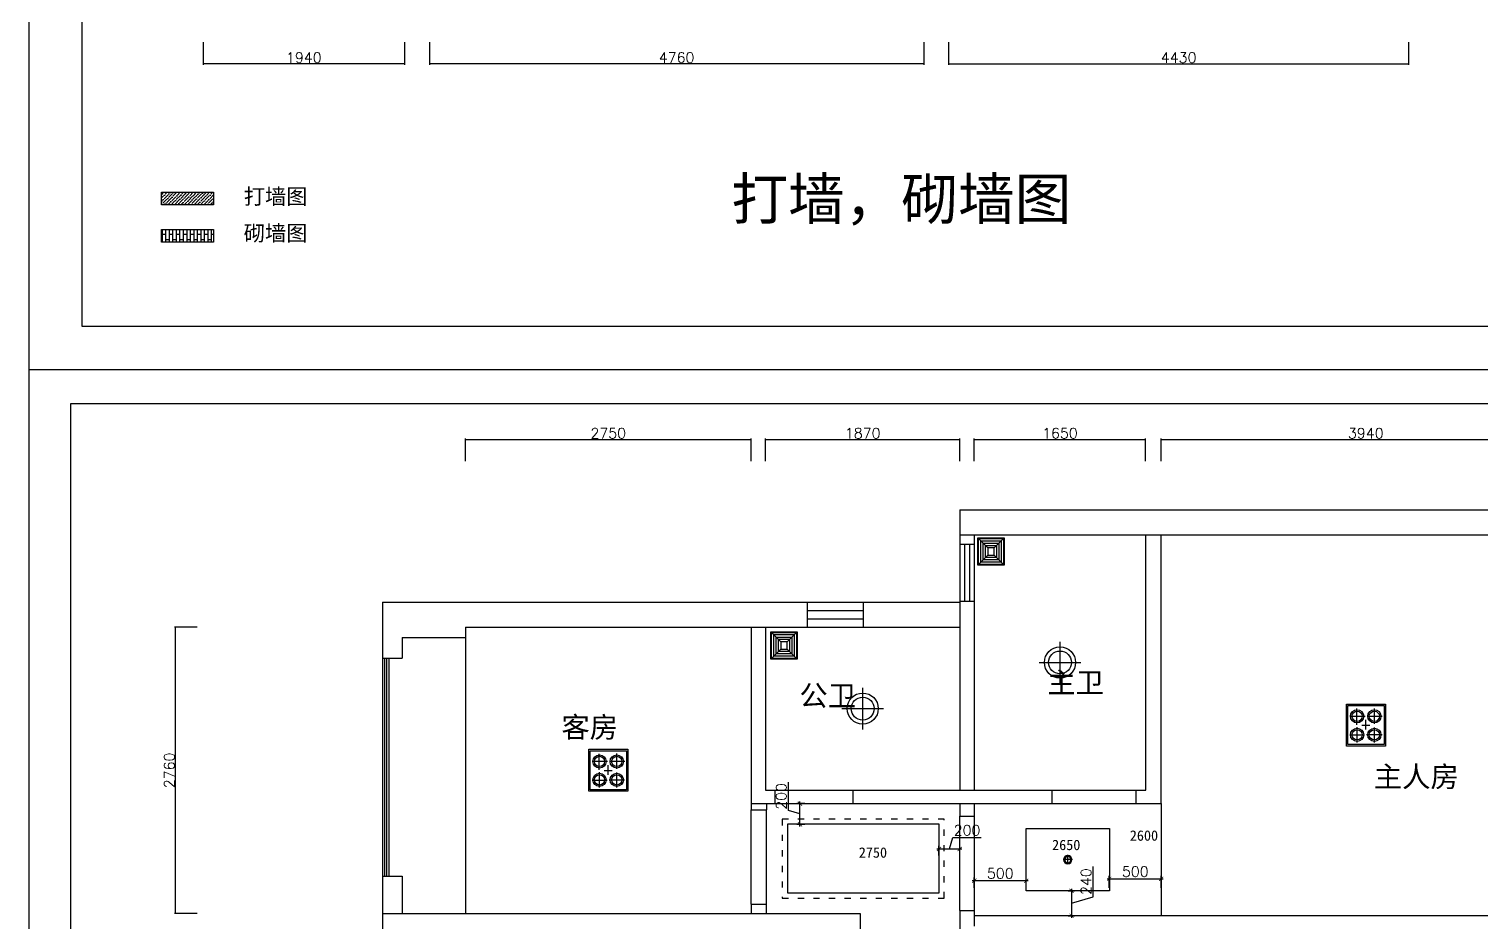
# Model space of a CAD drawing. Header units: millimetres. Extents: x 1149180 to 1411665549, y -85375798 to -28940.
# Drawn here: x 1149180 to 1163162, y -68958 to -60353 of the extents above; entities that cross this region are included whole.
import ezdxf

# ---------------------------------------------------------------- set-up
doc = ezdxf.new("R2010")
doc.units = ezdxf.units.MM
doc.header["$PDMODE"] = 35
doc.linetypes.add('ACAD_ISO03W100', pattern=[30, 12, -18])
for name, color, linetype in [('8', 8, 'Continuous'), ('BZ-000标注', 7, 'Continuous'), ('GSHTK', 7, 'Continuous'), ('TEXT', 3, 'Continuous'), ('图框', 7, 'Continuous'), ('家具 @ 100', 8, 'Continuous'), ('灯', 1, 'Continuous')]:
    doc.layers.add(name, color=color, linetype=linetype)
doc.styles.get("Standard").update_dxf_attribs({"font": 'txt', "bigfont": 'gbcbig.shx'})
doc.styles.add('仿宋', font='SimSun.ttf')
doc.dimstyles.new('ISO-25', dxfattribs={"dimtxt": 100, "dimasz": 2.5, "dimexe": 10, "dimexo": 30, "dimgap": 10, "dimtad": 1, "dimdec": 0, "dimtxsty": 'Standard', "dimblk": 'ARCHTICK', "dimcen": 2.5, "dimclrd": 8, "dimclre": 8, "dimclrt": 3, "dimadec": 0, "dimazin": 0, "dimtfac": 1, "dimtdec": 0, "dimtmove": 0, "dimatfit": 3, "dimldrblk": 'DOT', "dimfxl": 1.25, "dimarcsym": 0})
doc.dimstyles.new('标注（中）', dxfattribs={"dimtxt": 100, "dimasz": 40, "dimexe": 30, "dimexo": 30, "dimgap": 20, "dimtad": 1, "dimdec": 0, "dimzin": 0, "dimdsep": 46, "dimtxsty": 'Standard', "dimblk1": 'ARCHTICK', "dimblk2": 'ARCHTICK', "dimsah": 1, "dimcen": 0, "dimdle": 20, "dimclrd": 8, "dimclre": 8, "dimclrt": 2, "dimadec": 0, "dimazin": 0, "dimtfac": 1, "dimtdec": 0, "dimtmove": 1, "dimatfit": 3, "dimldrblk": 'OPEN90', "dimfxl": 1, "dimtolj": 1, "dimtzin": 0, "dimarcsym": 0})

# ---------------------------------------------------------------- blocks, each defined once
blk = doc.blocks.new('_ArchTick')
at = {"color": 0, "linetype": 'ByBlock', "const_width": 0.15}
blk.add_lwpolyline([(-0.5, -0.5), (0.5, 0.5)], dxfattribs=at)
blk = doc.blocks.new('*D526')
at = {"color": 8, "lineweight": -2}
for p, q in [((1153036, -60478), (1153036, -60698)), ((1157796, -60478), (1157796, -60698)), ((1157796, -60688), (1153036, -60688))]:
    blk.add_line(p, q, dxfattribs=at)
at = {"layer": 'Defpoints', "color": 0}
for p in [(1153036, -60448), (1157796, -60448), (1153036, -60688)]:
    blk.add_point(p, dxfattribs=at)
at = {"color": 8, "lineweight": -2, "xscale": 2.5, "yscale": 2.5, "zscale": 2.5, "rotation": 180}
blk.add_blockref('_ArchTick', (1153036, -60688), dxfattribs=at)
at = {"color": 8, "lineweight": -2, "xscale": 2.5, "yscale": 2.5, "zscale": 2.5}
blk.add_blockref('_ArchTick', (1157796, -60688), dxfattribs=at)
at = {"color": 3, "insert": (1155416, -60628), "char_height": 100, "attachment_point": 5}
blk.add_mtext('4760', dxfattribs=at)
blk = doc.blocks.new('_Dot')
at = {"color": 0, "linetype": 'ByBlock', "lineweight": -2}
blk.add_line((-0.5, 0), (-1, 0), dxfattribs=at)
at = {"color": 0, "linetype": 'ByBlock', "const_width": 0.5}
blk.add_lwpolyline([(-0.25, 0, 1), (0.25, 0, 1)], format="xyb", close=True, dxfattribs=at)
blk = doc.blocks.new('*D527')
at = {"color": 8, "lineweight": -2}
for p, q in [((1158036, -60478), (1158036, -60698)), ((1162466, -60478), (1162466, -60698)), ((1158036, -60688), (1162466, -60688))]:
    blk.add_line(p, q, dxfattribs=at)
at = {"layer": 'Defpoints', "color": 0}
for p in [(1158036, -60448), (1162466, -60448), (1162466, -60688)]:
    blk.add_point(p, dxfattribs=at)
at = {"color": 8, "lineweight": -2, "xscale": 2.5, "yscale": 2.5, "zscale": 2.5, "rotation": 180}
blk.add_blockref('_ArchTick', (1158036, -60688), dxfattribs=at)
at = {"color": 8, "lineweight": -2, "xscale": 2.5, "yscale": 2.5, "zscale": 2.5}
blk.add_blockref('_ArchTick', (1162466, -60688), dxfattribs=at)
at = {"color": 3, "insert": (1160251, -60628), "char_height": 100, "attachment_point": 5}
blk.add_mtext('4430', dxfattribs=at)
blk = doc.blocks.new('*D528')
at = {"color": 8, "lineweight": -2}
for p, q in [((1150856, -60478), (1150856, -60698)), ((1152796, -60478), (1152796, -60698)), ((1152796, -60688), (1150856, -60688))]:
    blk.add_line(p, q, dxfattribs=at)
at = {"layer": 'Defpoints', "color": 0}
for p in [(1150856, -60448), (1152796, -60448), (1150856, -60688)]:
    blk.add_point(p, dxfattribs=at)
at = {"color": 8, "lineweight": -2, "xscale": 2.5, "yscale": 2.5, "zscale": 2.5, "rotation": 180}
blk.add_blockref('_ArchTick', (1150856, -60688), dxfattribs=at)
at = {"color": 8, "lineweight": -2, "xscale": 2.5, "yscale": 2.5, "zscale": 2.5}
blk.add_blockref('_ArchTick', (1152796, -60688), dxfattribs=at)
at = {"color": 3, "insert": (1151826, -60628), "char_height": 100, "attachment_point": 5}
blk.add_mtext('1940', dxfattribs=at)
blk = doc.blocks.new('324SDASD32')
at = {"color": 8}
blk.add_line((1149692, -28527), (1149692, -12006), dxfattribs=at)
at = {"layer": '图框', "color": 3}
for q in [(1149184, -11593), (1170099, -28940)]:
    blk.add_line((1149183, -28940), q, dxfattribs=at)
at = {"layer": '图框', "color": 8}
blk.add_line((1169686, -28527), (1149692, -28527), dxfattribs=at)
blk = doc.blocks.new('*D1251')
at = {"color": 8, "lineweight": -2}
for p, q in [((1150800, -66117), (1150581, -66117)), ((1150591, -68877), (1150591, -66117)), ((1150800, -68877), (1150581, -68877))]:
    blk.add_line(p, q, dxfattribs=at)
at = {"layer": 'Defpoints', "color": 0}
for p in [(1150591, -66117), (1150830, -66117), (1150830, -68877)]:
    blk.add_point(p, dxfattribs=at)
at = {"color": 8, "lineweight": -2, "xscale": 2.5, "yscale": 2.5, "zscale": 2.5}
for p, rotation in [((1150591, -66117), 90), ((1150591, -68877), 270)]:
    blk.add_blockref('_ArchTick', p, dxfattribs=dict(at, rotation=rotation))
at = {"color": 3, "insert": (1150531, -67497), "char_height": 100, "attachment_point": 5, "rotation": 90}
blk.add_mtext('2760', dxfattribs=at)
blk = doc.blocks.new('*D1252')
at = {"color": 8, "lineweight": -2}
for p, q in [((1153383, -64518), (1153383, -64298)), ((1153383, -64308), (1156133, -64308)), ((1156133, -64518), (1156133, -64298))]:
    blk.add_line(p, q, dxfattribs=at)
at = {"layer": 'Defpoints', "color": 0}
for p in [(1156133, -64308), (1153383, -64548), (1156133, -64548)]:
    blk.add_point(p, dxfattribs=at)
at = {"color": 8, "lineweight": -2, "xscale": 2.5, "yscale": 2.5, "zscale": 2.5, "rotation": 180}
blk.add_blockref('_ArchTick', (1153383, -64308), dxfattribs=at)
at = {"color": 8, "lineweight": -2, "xscale": 2.5, "yscale": 2.5, "zscale": 2.5}
blk.add_blockref('_ArchTick', (1156133, -64308), dxfattribs=at)
at = {"color": 3, "insert": (1154758, -64248), "char_height": 100, "attachment_point": 5}
blk.add_mtext('2750', dxfattribs=at)
blk = doc.blocks.new('*D1253')
at = {"color": 8, "lineweight": -2}
for p, q in [((1156273, -64518), (1156273, -64298)), ((1156273, -64308), (1158143, -64308)), ((1158143, -64518), (1158143, -64298))]:
    blk.add_line(p, q, dxfattribs=at)
at = {"layer": 'Defpoints', "color": 0}
for p in [(1158143, -64308), (1156273, -64548), (1158143, -64548)]:
    blk.add_point(p, dxfattribs=at)
at = {"color": 8, "lineweight": -2, "xscale": 2.5, "yscale": 2.5, "zscale": 2.5, "rotation": 180}
blk.add_blockref('_ArchTick', (1156273, -64308), dxfattribs=at)
at = {"color": 8, "lineweight": -2, "xscale": 2.5, "yscale": 2.5, "zscale": 2.5}
blk.add_blockref('_ArchTick', (1158143, -64308), dxfattribs=at)
at = {"color": 3, "insert": (1157208, -64248), "char_height": 100, "attachment_point": 5}
blk.add_mtext('1870', dxfattribs=at)
blk = doc.blocks.new('*D1254')
at = {"color": 8, "lineweight": -2}
for p, q in [((1158283, -64518), (1158283, -64298)), ((1158283, -64308), (1159933, -64308)), ((1159933, -64518), (1159933, -64298))]:
    blk.add_line(p, q, dxfattribs=at)
at = {"layer": 'Defpoints', "color": 0}
for p in [(1159933, -64308), (1158283, -64548), (1159933, -64548)]:
    blk.add_point(p, dxfattribs=at)
at = {"color": 8, "lineweight": -2, "xscale": 2.5, "yscale": 2.5, "zscale": 2.5, "rotation": 180}
blk.add_blockref('_ArchTick', (1158283, -64308), dxfattribs=at)
at = {"color": 8, "lineweight": -2, "xscale": 2.5, "yscale": 2.5, "zscale": 2.5}
blk.add_blockref('_ArchTick', (1159933, -64308), dxfattribs=at)
at = {"color": 3, "insert": (1159108, -64248), "char_height": 100, "attachment_point": 5}
blk.add_mtext('1650', dxfattribs=at)
blk = doc.blocks.new('*D1255')
at = {"color": 8, "lineweight": -2}
for p, q in [((1160083, -64518), (1160083, -64298)), ((1160083, -64308), (1164023, -64308)), ((1164023, -64518), (1164023, -64298))]:
    blk.add_line(p, q, dxfattribs=at)
at = {"layer": 'Defpoints', "color": 0}
for p in [(1164023, -64308), (1160083, -64548), (1164023, -64548)]:
    blk.add_point(p, dxfattribs=at)
at = {"color": 8, "lineweight": -2, "xscale": 2.5, "yscale": 2.5, "zscale": 2.5, "rotation": 180}
blk.add_blockref('_ArchTick', (1160083, -64308), dxfattribs=at)
at = {"color": 8, "lineweight": -2, "xscale": 2.5, "yscale": 2.5, "zscale": 2.5}
blk.add_blockref('_ArchTick', (1164023, -64308), dxfattribs=at)
at = {"color": 3, "insert": (1162053, -64248), "char_height": 100, "attachment_point": 5}
blk.add_mtext('3940', dxfattribs=at)
blk = doc.blocks.new('rgrgrgy')
at = {"color": 1}
for p, q in [((132754, -21808), (132664, -21808)), ((132709, -21763), (132709, -21853))]:
    blk.add_line(p, q, dxfattribs=at)
for radius in [40, 30]:
    blk.add_circle((132709, -21808), radius, dxfattribs=at)
blk = doc.blocks.new('A$C45961982')
at = {"color": 8, "linetype": 'ByBlock'}
for p, q in [((140, 226), (26, 226)), ((83, 283), (83, 172)), ((265, 228), (155, 228)), ((211, 283), (211, 170)), ((82, 146), (82, 32)), ((212, 153), (212, 33)), ((136, 88), (24, 88)), ((264, 88), (152, 88))]:
    blk.add_line(p, q, dxfattribs=at)
at = {"color": 6, "linetype": 'ByBlock'}
for p, q in [((175, 156), (116, 156)), ((146, 189), (146, 117))]:
    blk.add_line(p, q, dxfattribs=at)
at = {"color": 5, "linetype": 'ByBlock'}
blk.add_lwpolyline([(0, 311), (290, 311), (290, 0), (0, 0)], close=True, dxfattribs=at)
at = {"color": 8, "linetype": 'ByBlock'}
blk.add_lwpolyline([(11, 300), (279, 300), (279, 11), (11, 11)], close=True, dxfattribs=at)
at = {"color": 6, "linetype": 'ByBlock'}
for centre in [(83, 227), (211, 227), (83, 90), (211, 90)]:
    blk.add_circle(centre, 48.9, dxfattribs=at)
at = {"color": 8, "linetype": 'ByBlock'}
for centre in [(83, 227), (211, 227), (83, 90), (211, 90)]:
    blk.add_circle(centre, 37.9, dxfattribs=at)
blk = doc.blocks.new('drytdhdhd')
at = {"color": 4}
for p, q in [((-119680, -71723), (-119680, -72123)), ((-119480, -71923), (-119880, -71923))]:
    blk.add_line(p, q, dxfattribs=at)
for radius in [150, 110]:
    blk.add_circle((-119680, -71923), radius, dxfattribs=at)
blk = doc.blocks.new('A$C22545123')
at = {"color": 8, "linetype": 'ByBlock'}
for p, q in [((96, 96), (0, 0)), ((158, 96), (254, 0))]:
    blk.add_line(p, q, dxfattribs=at)
at = {"color": 5, "linetype": 'ByBlock'}
blk.add_lwpolyline([(0, 264), (254, 264), (254, 0), (0, 0)], close=True, dxfattribs=at)
at = {"color": 8, "linetype": 'ByBlock'}
for points in [[(6, 258), (248, 258), (248, 6), (6, 6)], [(28, 235), (225, 235), (225, 28), (28, 28)], [(51, 213), (203, 213), (203, 51), (51, 51)], [(73, 190), (180, 190), (180, 73), (73, 73)]]:
    blk.add_lwpolyline(points, close=True, dxfattribs=at)
at = {"layer": '8'}
for p, q in [((96, 167), (6, 258)), ((51, 213), (203, 213)), ((157, 167), (248, 258))]:
    blk.add_line(p, q, dxfattribs=at)
blk.add_lwpolyline([(96, 96), (157, 96), (157, 167), (96, 167)], close=True, dxfattribs=at)
blk = doc.blocks.new('标高')
at = {"layer": 'BZ-000标注', "const_width": 0.00106}
blk.add_lwpolyline([(0.79, 0.79), (0, 0), (-0.79, 0.79), (3.96, 0.79)], dxfattribs=at)
at = {"layer": 'BZ-000标注', "style": '仿宋'}
blk.add_attdef('0.000', (0.49, 0.91), '', height=1, dxfattribs=at)
blk = doc.blocks.new('*D1295')
at = {"layer": 'Defpoints', "color": 0}
for p in [(1156604, -67817), (1156681, -67817), (1156681, -68017)]:
    blk.add_point(p, dxfattribs=at)
at = {"layer": '灯', "color": 8, "lineweight": -2}
for p, q in [((1156494, -67884), (1156494, -67610)), ((1156604, -68037), (1156604, -67797)), ((1156604, -67917), (1156494, -67884)), ((1156651, -67817), (1156574, -67817)), ((1156651, -68017), (1156574, -68017))]:
    blk.add_line(p, q, dxfattribs=at)
at = {"layer": '灯', "color": 8, "lineweight": -2, "xscale": 40, "yscale": 40, "zscale": 40}
for p, rotation in [((1156604, -67817), 90), ((1156604, -68017), 270)]:
    blk.add_blockref('_ArchTick', p, dxfattribs=dict(at, rotation=rotation))
at = {"layer": '灯', "color": 2, "insert": (1156424, -67747), "char_height": 100, "attachment_point": 5, "rotation": 90}
blk.add_mtext('\\A1;200', dxfattribs=at)
blk = doc.blocks.new('_Open90')
at = {"color": 0, "linetype": 'ByBlock', "lineweight": -2}
for p, q in [((0, 0), (-1, 0)), ((-0.5, 0.5), (0, 0)), ((0, 0), (-0.5, -0.5))]:
    blk.add_line(p, q, dxfattribs=at)
blk = doc.blocks.new('*D1296')
at = {"layer": 'Defpoints', "color": 0}
for p in [(1157943, -68347), (1158143, -68254), (1158143, -68347)]:
    blk.add_point(p, dxfattribs=at)
at = {"layer": '灯', "color": 8, "lineweight": -2}
for p, q in [((1157943, -68317), (1157943, -68224)), ((1158043, -68254), (1158076, -68144)), ((1158076, -68144), (1158350, -68144)), ((1158143, -68317), (1158143, -68224)), ((1157923, -68254), (1158163, -68254))]:
    blk.add_line(p, q, dxfattribs=at)
at = {"layer": '灯', "color": 8, "lineweight": -2, "xscale": 40, "yscale": 40, "zscale": 40, "rotation": 180}
blk.add_blockref('_ArchTick', (1157943, -68254), dxfattribs=at)
at = {"layer": '灯', "color": 8, "lineweight": -2, "xscale": 40, "yscale": 40, "zscale": 40}
blk.add_blockref('_ArchTick', (1158143, -68254), dxfattribs=at)
at = {"layer": '灯', "color": 2, "insert": (1158213, -68074), "char_height": 100, "attachment_point": 5}
blk.add_mtext('\\A1;200', dxfattribs=at)
blk = doc.blocks.new('*D1297')
at = {"layer": 'Defpoints', "color": 0}
for p in [(1158283, -68560), (1158283, -68657), (1158783, -68657)]:
    blk.add_point(p, dxfattribs=at)
at = {"layer": '灯', "color": 8, "lineweight": -2}
for p, q in [((1158803, -68560), (1158263, -68560)), ((1158283, -68627), (1158283, -68530)), ((1158783, -68627), (1158783, -68530))]:
    blk.add_line(p, q, dxfattribs=at)
at = {"layer": '灯', "color": 8, "lineweight": -2, "xscale": 40, "yscale": 40, "zscale": 40}
for p, rotation in [((1158283, -68560), 179.9999999999983), ((1158783, -68560), 359.9999999999984)]:
    blk.add_blockref('_ArchTick', p, dxfattribs=dict(at, rotation=rotation))
at = {"layer": '灯', "color": 2, "insert": (1158533, -68490), "char_height": 100, "attachment_point": 5}
blk.add_mtext('\\A1;500', dxfattribs=at)
blk = doc.blocks.new('*D1298')
at = {"layer": 'Defpoints', "color": 0}
for p in [(1160083, -68542), (1159583, -68657), (1160083, -68657)]:
    blk.add_point(p, dxfattribs=at)
at = {"layer": '灯', "color": 8, "lineweight": -2}
for p, q in [((1159583, -68627), (1159583, -68512)), ((1160083, -68627), (1160083, -68512)), ((1159563, -68542), (1160103, -68542))]:
    blk.add_line(p, q, dxfattribs=at)
at = {"layer": '灯', "color": 8, "lineweight": -2, "xscale": 40, "yscale": 40, "zscale": 40, "rotation": 180}
blk.add_blockref('_ArchTick', (1159583, -68542), dxfattribs=at)
at = {"layer": '灯', "color": 8, "lineweight": -2, "xscale": 40, "yscale": 40, "zscale": 40}
blk.add_blockref('_ArchTick', (1160083, -68542), dxfattribs=at)
at = {"layer": '灯', "color": 2, "insert": (1159833, -68472), "char_height": 100, "attachment_point": 5}
blk.add_mtext('\\A1;500', dxfattribs=at)
blk = doc.blocks.new('*D1299')
at = {"layer": 'Defpoints', "color": 0}
for p in [(1159156, -68657), (1159156, -68897), (1159219, -68897)]:
    blk.add_point(p, dxfattribs=at)
at = {"layer": '灯', "color": 8, "lineweight": -2}
for p, q in [((1159429, -68714), (1159429, -68424)), ((1159219, -68637), (1159219, -68917)), ((1159186, -68657), (1159249, -68657)), ((1159219, -68777), (1159429, -68714)), ((1159186, -68897), (1159249, -68897))]:
    blk.add_line(p, q, dxfattribs=at)
at = {"layer": '灯', "color": 8, "lineweight": -2, "xscale": 40, "yscale": 40, "zscale": 40}
for p, rotation in [((1159219, -68657), 90), ((1159219, -68897), 270)]:
    blk.add_blockref('_ArchTick', p, dxfattribs=dict(at, rotation=rotation))
at = {"layer": '灯', "color": 2, "insert": (1159359, -68569), "char_height": 100, "attachment_point": 5, "rotation": 90}
blk.add_mtext('\\A1;240', dxfattribs=at)
blk = doc.blocks.new('3sdasd2')
at = {"color": 8}
blk.add_line((1187029.6, -93755.7), (1187029.6, -90032.9), dxfattribs=at)
at = {"layer": '图框', "color": 3}
for p, q in [((1186914.9, -93848.8), (1186915.1, -89939.9)), ((1186915.1, -89939.9), (1192919.8, -89939.8))]:
    blk.add_line(p, q, dxfattribs=at)
at = {"layer": '图框', "color": 8}
blk.add_line((1187029.6, -90032.9), (1192826.7, -90032.9), dxfattribs=at)

msp = doc.modelspace()

# ---------------------------------------------------------------- hatches: boundary and pattern name
at = {"layer": 'GSHTK'}
h = msp.add_hatch(dxfattribs=at)
h.set_pattern_fill('ANSI36', color=1, scale=7, style=0)
h.set_pattern_definition([(45, (26695.53, 4672.652), (11.78658616, 43.2174826), [55.5625, -11.1125, 0, -11.1125])])
h.paths.add_polyline_path([(1150956.2, -61926.2), (1150456.2, -61926.2), (1150456.2, -62046.2), (1150956.2, -62046.2)])
h = msp.add_hatch(dxfattribs=at)
h.set_pattern_fill('AR-BRSTD', color=1, scale=0.5, angle=90, style=0)
h.set_pattern_definition([(90, (26695.53, 4672.652), (-33.8709, 2e-15), []), (180, (26695.53, 4672.65), (-33.8709, -50.8), [33.8709, -33.8709])])
h.paths.add_polyline_path([(1150956.2, -62285.8), (1150456.2, -62285.8), (1150456.2, -62405.8), (1150956.2, -62405.8)])

# ---------------------------------------------------------------- linework, layer by layer
at = {"color": 8}
for p, q in [((1158143.4, -64986.6), (1158143.4, -67686.6)), ((1158143.4, -64986.6), (1164263.4, -64986.6)), ((1158143.4, -65226.6), (1164023.4, -65226.6)), ((1158283.4, -67686.6), (1158283.4, -65226.6)), ((1159933.4, -67686.6), (1159933.4, -65226.6)), ((1160083.4, -67816.6), (1160083.4, -65226.6)), ((1158143.4, -65316.6), (1158283.4, -65316.6)), ((1152583.4, -65876.6), (1152583.4, -70416.6)), ((1152583.4, -65876.6), (1158143.4, -65876.6)), ((1156673.4, -65876.6), (1156673.4, -66116.6)), ((1157213.4, -65876.6), (1157213.4, -66116.6)), ((1158143.4, -65866.6), (1158283.4, -65866.6)), ((1153383.4, -66116.6), (1153383.4, -66216.6)), ((1153383.4, -66116.6), (1158143.4, -66116.6)), ((1156133.4, -66116.6), (1156133.4, -67816.6)), ((1156273.4, -66116.6), (1156273.4, -67686.6)), ((1152773.4, -66216.6), (1152773.4, -66416.6)), ((1152773.4, -66216.6), (1153383.4, -66216.6)), ((1153383.4, -66216.6), (1153383.4, -68876.6)), ((1152583.4, -66416.6), (1152773.4, -66416.6)), ((1152643.4, -66416.6), (1152643.4, -68516.6)), ((1156273.4, -67686.6), (1158143.4, -67686.6)), ((1156363.4, -67686.6), (1156363.4, -67816.6)), ((1157113.4, -67686.6), (1157113.4, -67816.6)), ((1158143.4, -67686.6), (1159033.4, -67686.6)), ((1159033.4, -67816.6), (1159033.4, -67686.6)), ((1159033.4, -67686.6), (1159843.4, -67686.6)), ((1159843.4, -67686.6), (1159933.4, -67686.6)), ((1159843.4, -67816.6), (1159843.4, -67686.6)), ((1156133.4, -67816.6), (1156133.4, -67876.6)), ((1156133.4, -67816.6), (1158143.4, -67816.6)), ((1156133.4, -67876.6), (1156283.4, -67876.6)), ((1156133.4, -68786.6), (1156133.4, -67876.6)), ((1156283.4, -67816.6), (1156283.4, -67876.6)), ((1156283.4, -68786.6), (1156283.4, -67876.6)), ((1158143.4, -67816.6), (1158143.4, -67936.6)), ((1158143.4, -67816.6), (1159033.4, -67816.6)), ((1158143.4, -67936.6), (1158283.4, -67936.6)), ((1158143.4, -68846.6), (1158143.4, -67936.6)), ((1158283.4, -67936.6), (1158283.4, -67816.6)), ((1158283.4, -68846.6), (1158283.4, -67936.6)), ((1159033.4, -67816.6), (1159843.4, -67816.6)), ((1159843.4, -67816.6), (1160083.4, -67816.6)), ((1160083.4, -67816.6), (1160083.4, -68896.6)), ((1152583.4, -68516.6), (1152773.4, -68516.6)), ((1152773.4, -68516.6), (1152773.4, -68876.6)), ((1156133.4, -68786.6), (1156133.4, -68876.6)), ((1156133.4, -68786.6), (1156283.4, -68786.6)), ((1156283.4, -68876.6), (1156283.4, -68786.6)), ((1152583.4, -68876.6), (1157183.4, -68876.6)), ((1157183.4, -68876.6), (1157183.4, -69086.6)), ((1158143.4, -68846.6), (1158143.4, -70796.6)), ((1158143.4, -68846.6), (1158283.4, -68846.6)), ((1158283.4, -68996.6), (1158283.4, -68846.6)), ((1158283.4, -68896.6), (1164023.4, -68896.6))]:
    msp.add_line(p, q, dxfattribs=at)
at = {"color": 3}
for p, q in [((1158188.4, -65316.6), (1158188.4, -65866.6)), ((1158238.4, -65866.6), (1158238.4, -65316.6)), ((1156673.4, -65956.6), (1157213.4, -65956.6)), ((1156673.4, -66036.6), (1157213.4, -66036.6)), ((1152603.4, -66416.6), (1152603.4, -68516.6)), ((1152623.4, -66416.6), (1152623.4, -68516.6))]:
    msp.add_line(p, q, dxfattribs=at)
at = {"color": 1, "linetype": 'ACAD_ISO03W100', "ltscale": 5}
msp.add_lwpolyline([(1157993.4, -67966.6), (1156433.4, -67966.6), (1156433.4, -68726.6), (1157993.4, -68726.6)], close=True, dxfattribs=at)
at = {"color": 8}
for points in [[(1157943.4, -68016.6), (1156483.4, -68016.6), (1156483.4, -68676.6), (1157943.4, -68676.6)], [(1158783.4, -68056.6), (1159583.4, -68056.6), (1159583.4, -68656.6), (1158783.4, -68656.6)]]:
    msp.add_lwpolyline(points, close=True, dxfattribs=at)
at = {"layer": 'GSHTK', "color": 7}
for points in [[(1150456.2, -61926.2), (1150956.2, -61926.2), (1150956.2, -62046.2), (1150456.2, -62046.2)], [(1150456.2, -62285.8), (1150956.2, -62285.8), (1150956.2, -62405.8), (1150456.2, -62405.8)]]:
    msp.add_lwpolyline(points, close=True, dxfattribs=at)

# ---------------------------------------------------------------- block references
at = {"color": 8, "rotation": 180}
for p in [(1158570.2, -65255.7), (1156576.8, -66160.6)]:
    msp.add_blockref('A$C22545123', p, dxfattribs=at)
at = {"color": 8, "lineweight": 0, "rotation": 180}
for p in [(1039428.3, -138379.5), (1037528.3, -138824.5)]:
    msp.add_blockref('drytdhdhd', p, dxfattribs=at)
at = {"color": 8, "xscale": 1.300000000046566, "yscale": 1.30000000000291, "zscale": 1.3, "rotation": 180}
for p in [(1162243.5, -66858.6), (1154947.5, -67293.6)]:
    msp.add_blockref('A$C45961982', p, dxfattribs=at)
at = {"color": 1, "xscale": -1, "rotation": 180}
msp.add_blockref('rgrgrgy', (1026474.6, -90164.9), dxfattribs=at)
at = {"layer": 'TEXT', "color": 3}
msp.add_blockref('324SDASD32', (-2, -34693.6), dxfattribs=at)
at = {"layer": 'TEXT', "color": 3, "xscale": 3.519999999931315, "yscale": 3.519999999996799, "zscale": 3.52}
msp.add_blockref('3sdasd2', (-3028760.7, 252954.9), dxfattribs=at)
at = {"layer": '家具 @ 100', "xscale": 100, "yscale": 100, "zscale": 100}
for p, values in [((1159731.8, -68265.5), {'0.000': '2600'}), ((1158983.3, -68356), {'0.000': '2650'}), ((1157121.8, -68429.2), {'0.000': '2750'})]:
    msp.add_blockref('标高', p, dxfattribs=at).add_auto_attribs(values)

# ---------------------------------------------------------------- texts
at = {"color": 1, "insert": (1155944, -61789.1), "char_height": 400, "width": 6276.822, "attachment_point": 1}
msp.add_mtext('{\\fSimSun|b0|i0|c134|p2;\\C8;打墙，砌墙图}', dxfattribs=at)
at = {"layer": 'GSHTK', "color": 7, "char_height": 150, "width": 645.466, "attachment_point": 1}
for s, insert in [('{\\fKaiTi_GB2312|b0|i0|c134|p49;打墙图}', (1151247.6, -61891.5)), ('{\\fKaiTi_GB2312|b0|i0|c134|p49;砌墙图}', (1151247.6, -62244.1))]:
    msp.add_mtext(s, dxfattribs=dict(at, insert=insert))
at = {"layer": 'GSHTK', "color": 1, "char_height": 200, "width": 1435.504, "attachment_point": 1}
for s, insert in [('\\pt200;{\\fSimSun|b0|i0|c134|p2;主卫}', (1158985.5, -66550.3)), ('\\pt200;{\\fSimSun|b0|i0|c134|p2;公卫}', (1156598.5, -66676.2)), ('\\pt200;{\\fSimSun|b0|i0|c134|p2;客房}', (1154306.8, -66980.7)), ('\\pt200;{\\fSimSun|b0|i0|c134|p2;主人房}', (1162130.6, -67457.3))]:
    msp.add_mtext(s, dxfattribs=dict(at, insert=insert))

# ---------------------------------------------------------------- dimensions: what is measured, and where the dimension line sits
at = {"color": 8}
for base, p1, p2, picture, middle in [((1150855.5, -60688.1), (1152795.5, -60448.1), (1150855.5, -60448.1), '*D528', (1151825.5, -60628.1)), ((1153035.5, -60688.1), (1157795.5, -60448.1), (1153035.5, -60448.1), '*D526', (1155415.5, -60628.1)), ((1162465.5, -60688.1), (1158035.5, -60448.1), (1162465.5, -60448.1), '*D527', (1160250.5, -60628.1)), ((1156133.4, -64308.5), (1153383.4, -64548.5), (1156133.4, -64548.5), '*D1252', (1154758.4, -64248.5)), ((1158143.4, -64308.5), (1156273.4, -64548.5), (1158143.4, -64548.5), '*D1253', (1157208.4, -64248.5)), ((1159933.4, -64308.5), (1158283.4, -64548.5), (1159933.4, -64548.5), '*D1254', (1159108.4, -64248.5)), ((1164023.4, -64308.5), (1160083.4, -64548.5), (1164023.4, -64548.5), '*D1255', (1162053.4, -64248.5))]:
    dim = msp.add_linear_dim(base=base, p1=p1, p2=p2, dimstyle='ISO-25', dxfattribs=at)
    dim.commit()
    dim.dimension.update_dxf_attribs({"geometry": picture, "text_midpoint": middle})
dim = msp.add_linear_dim(base=(1150591.3, -66116.6), p1=(1150830.1, -68876.6), p2=(1150830.1, -66116.6), angle=90, dimstyle='ISO-25', dxfattribs=at)
dim.commit()
dim.dimension.update_dxf_attribs({"geometry": '*D1251', "text_midpoint": (1150531.3, -67496.6)})
at = {"layer": '灯', "color": 1}
for p1, p2, distance, picture, middle in [((1156680.7, -68016.6), (1156680.7, -67816.6), 76.2, '*D1295', (1156424.5, -67863.6)), ((1157943.4, -68346.6), (1158143.4, -68346.6), 92.5, '*D1296', (1158096.4, -68074.1)), ((1158783.4, -68656.6), (1158283.4, -68656.6), -96.5, '*D1297', (1158533.4, -68490.1)), ((1159156.1, -68656.6), (1159156.1, -68896.6), 62.5, '*D1299', (1159358.6, -68693.6)), ((1159583.4, -68656.6), (1160083.4, -68656.6), 114.6, '*D1298', (1159833.4, -68472))]:
    dim = msp.add_aligned_dim(p1=p1, p2=p2, distance=distance, dimstyle='标注（中）', dxfattribs=at)
    dim.commit()
    dim.dimension.update_dxf_attribs({"geometry": picture, "text_midpoint": middle})

doc.saveas('drawing.dxf')
